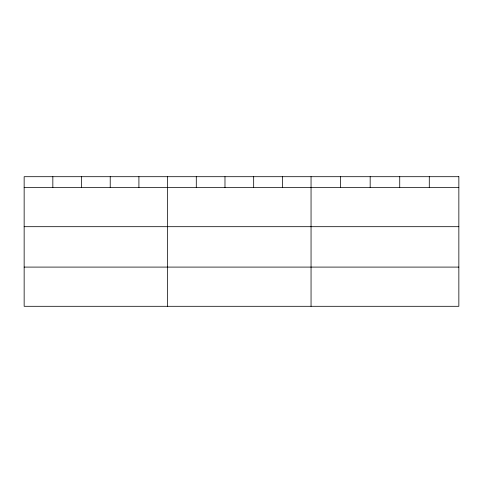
<?xml version="1.0" encoding="UTF-8"?>
<svg xmlns="http://www.w3.org/2000/svg" width="483" height="483" viewBox="0 0 483 483"><rect width="100%" height="100%" fill="white"/><g stroke="black" fill="none" stroke-linecap="round" stroke-linejoin="round"><path stroke-width="0.72" d="M24.15 187.476L458.85 187.476M24.15 226.69L458.85 226.69M24.15 267.093L458.85 267.093M429.29 176.7L429.29 187.476M399.731 176.7L399.731 187.476M370.171 176.7L370.171 187.476M340.612 176.7L340.612 187.476M311.052 176.7L311.052 306.3M282.362 176.7L282.362 187.476M253.672 176.7L253.672 187.476M224.981 176.7L224.981 187.476M196.291 176.7L196.291 187.476M167.601 176.7L167.601 306.3M138.911 176.7L138.911 187.476M110.221 176.7L110.221 187.476M81.53 176.7L81.53 187.476M52.84 176.7L52.84 187.476M458.85 176.7L24.15 176.7L24.15 306.3L458.85 306.3L458.85 176.7"/></g></svg>
